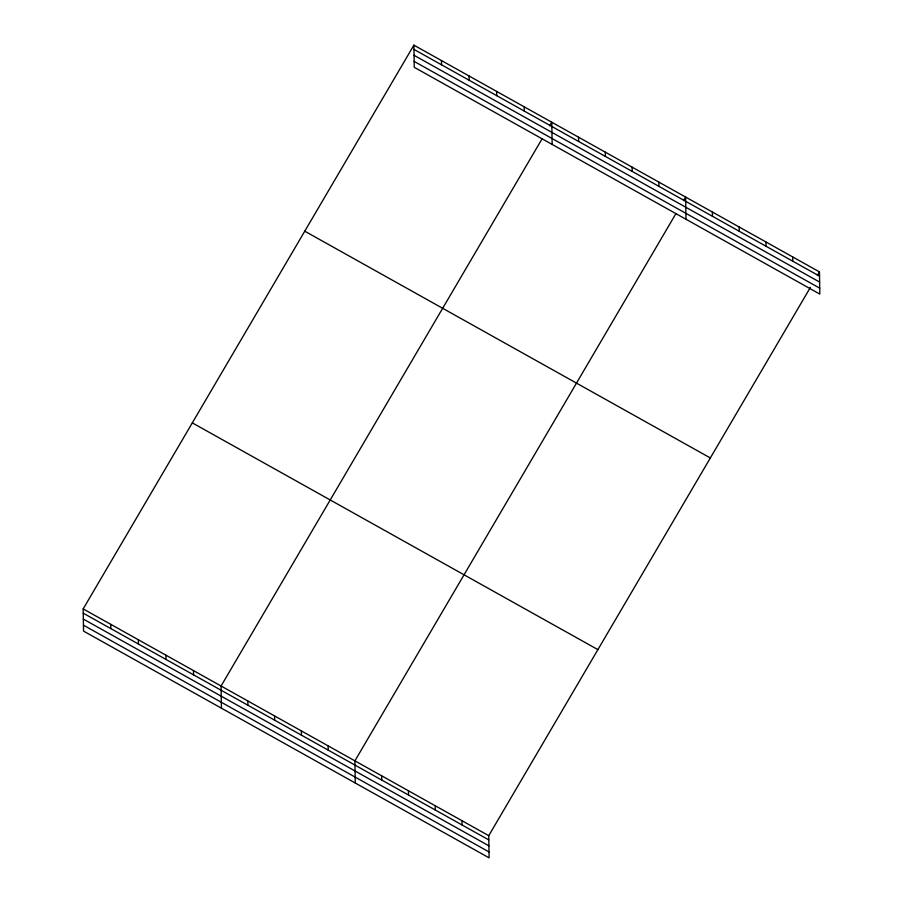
<?xml version="1.0" encoding="UTF-8"?>
<svg xmlns="http://www.w3.org/2000/svg" width="903" height="903" viewBox="0 0 903 903"><rect width="100%" height="100%" fill="white"/><g stroke="black" fill="none" stroke-linecap="round" stroke-linejoin="round"><path stroke-width="1.35" d="M810.386 287.414L488.749 835.681L489.099 857.85L83.527 631.095L83.178 608.915L413.901 45.15L819.472 271.905L819.822 294.085L414.251 67.319L413.901 45.15M542.003 138.949L221.077 686.02L221.416 708.189M549.69 125.822L551.789 122.244L552.139 144.424M675.839 213.774L354.913 760.845L355.263 783.014M683.537 200.658L685.637 197.08L685.987 219.248M817.373 275.483L819.472 271.905M413.969 49.394L819.54 276.16M414.059 55.309L819.631 282.075M414.15 61.404L819.732 288.17M304.762 231.191L710.334 457.956M192.316 422.875L597.888 649.629M83.178 608.915L488.749 835.681M83.245 613.171L488.816 839.925M83.336 619.086L488.918 845.84M83.437 625.181L489.008 851.935M792.71 256.949L792.778 261.193M765.936 241.981L766.004 246.226M739.173 227.014L739.241 231.258M712.399 212.047L712.467 216.291M658.863 182.113L658.93 186.357M632.1 167.145L632.168 171.389M605.326 152.178L605.394 156.433M578.563 137.211L578.631 141.466M524.214 106.825L524.282 111.08M496.639 91.406L496.706 95.662M469.052 75.987L469.12 80.232M461.986 820.714L462.054 824.958M441.477 60.569L441.544 64.813M435.212 805.747L435.28 809.991M408.449 790.78L408.517 795.024M381.687 775.812L381.743 780.057M328.15 745.878L328.207 750.133M301.376 730.911L301.444 735.166M274.614 715.944L274.67 720.199M247.84 700.988L247.907 705.232M193.49 670.602L193.558 674.846M165.915 655.183L165.983 659.427M138.34 639.753L138.396 644.008M110.753 624.334L110.821 628.59"/></g></svg>
